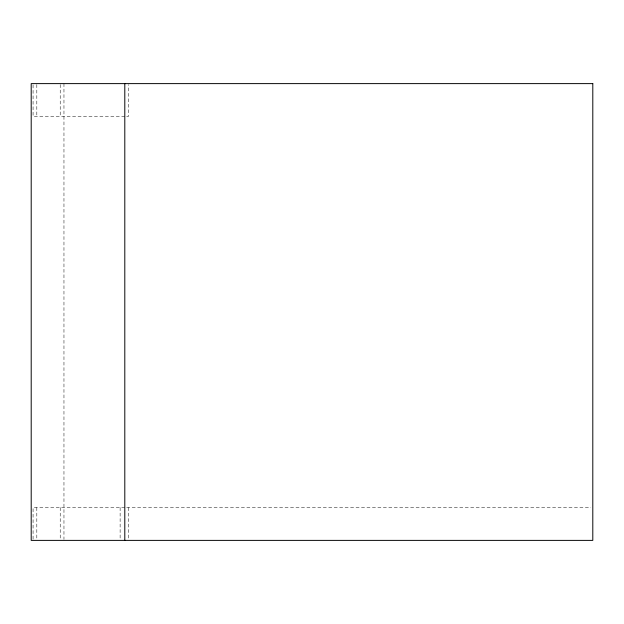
<?xml version="1.0" encoding="UTF-8"?>
<svg xmlns="http://www.w3.org/2000/svg" width="624" height="624" viewBox="0 0 624 624"><rect width="100%" height="100%" fill="white"/><g stroke="black" fill="none" stroke-linecap="round" stroke-linejoin="round"><path stroke-width="0.47" stroke-dasharray="3.12 2.34" d="M124.8 116.376L33.072 116.376L33.072 83.616M126.672 116.376L128.544 116.376L128.544 84.583M124.8 507.624L33.072 507.624L33.072 539.417M126.672 507.624L590.85 507.624M128.544 507.624L128.544 540.384M120.12 507.624L120.12 539.417M63.96 83.616L63.96 539.417M60.216 84.583L60.216 116.376M60.216 507.624L60.216 539.417M36.816 84.583L36.816 116.376M36.816 507.624L36.816 540.384"/><path stroke-width="0.94" d="M124.8 83.616L124.8 540.384M592.8 83.616L31.2 83.616L31.2 540.384L592.8 540.384L592.8 83.616"/></g></svg>
